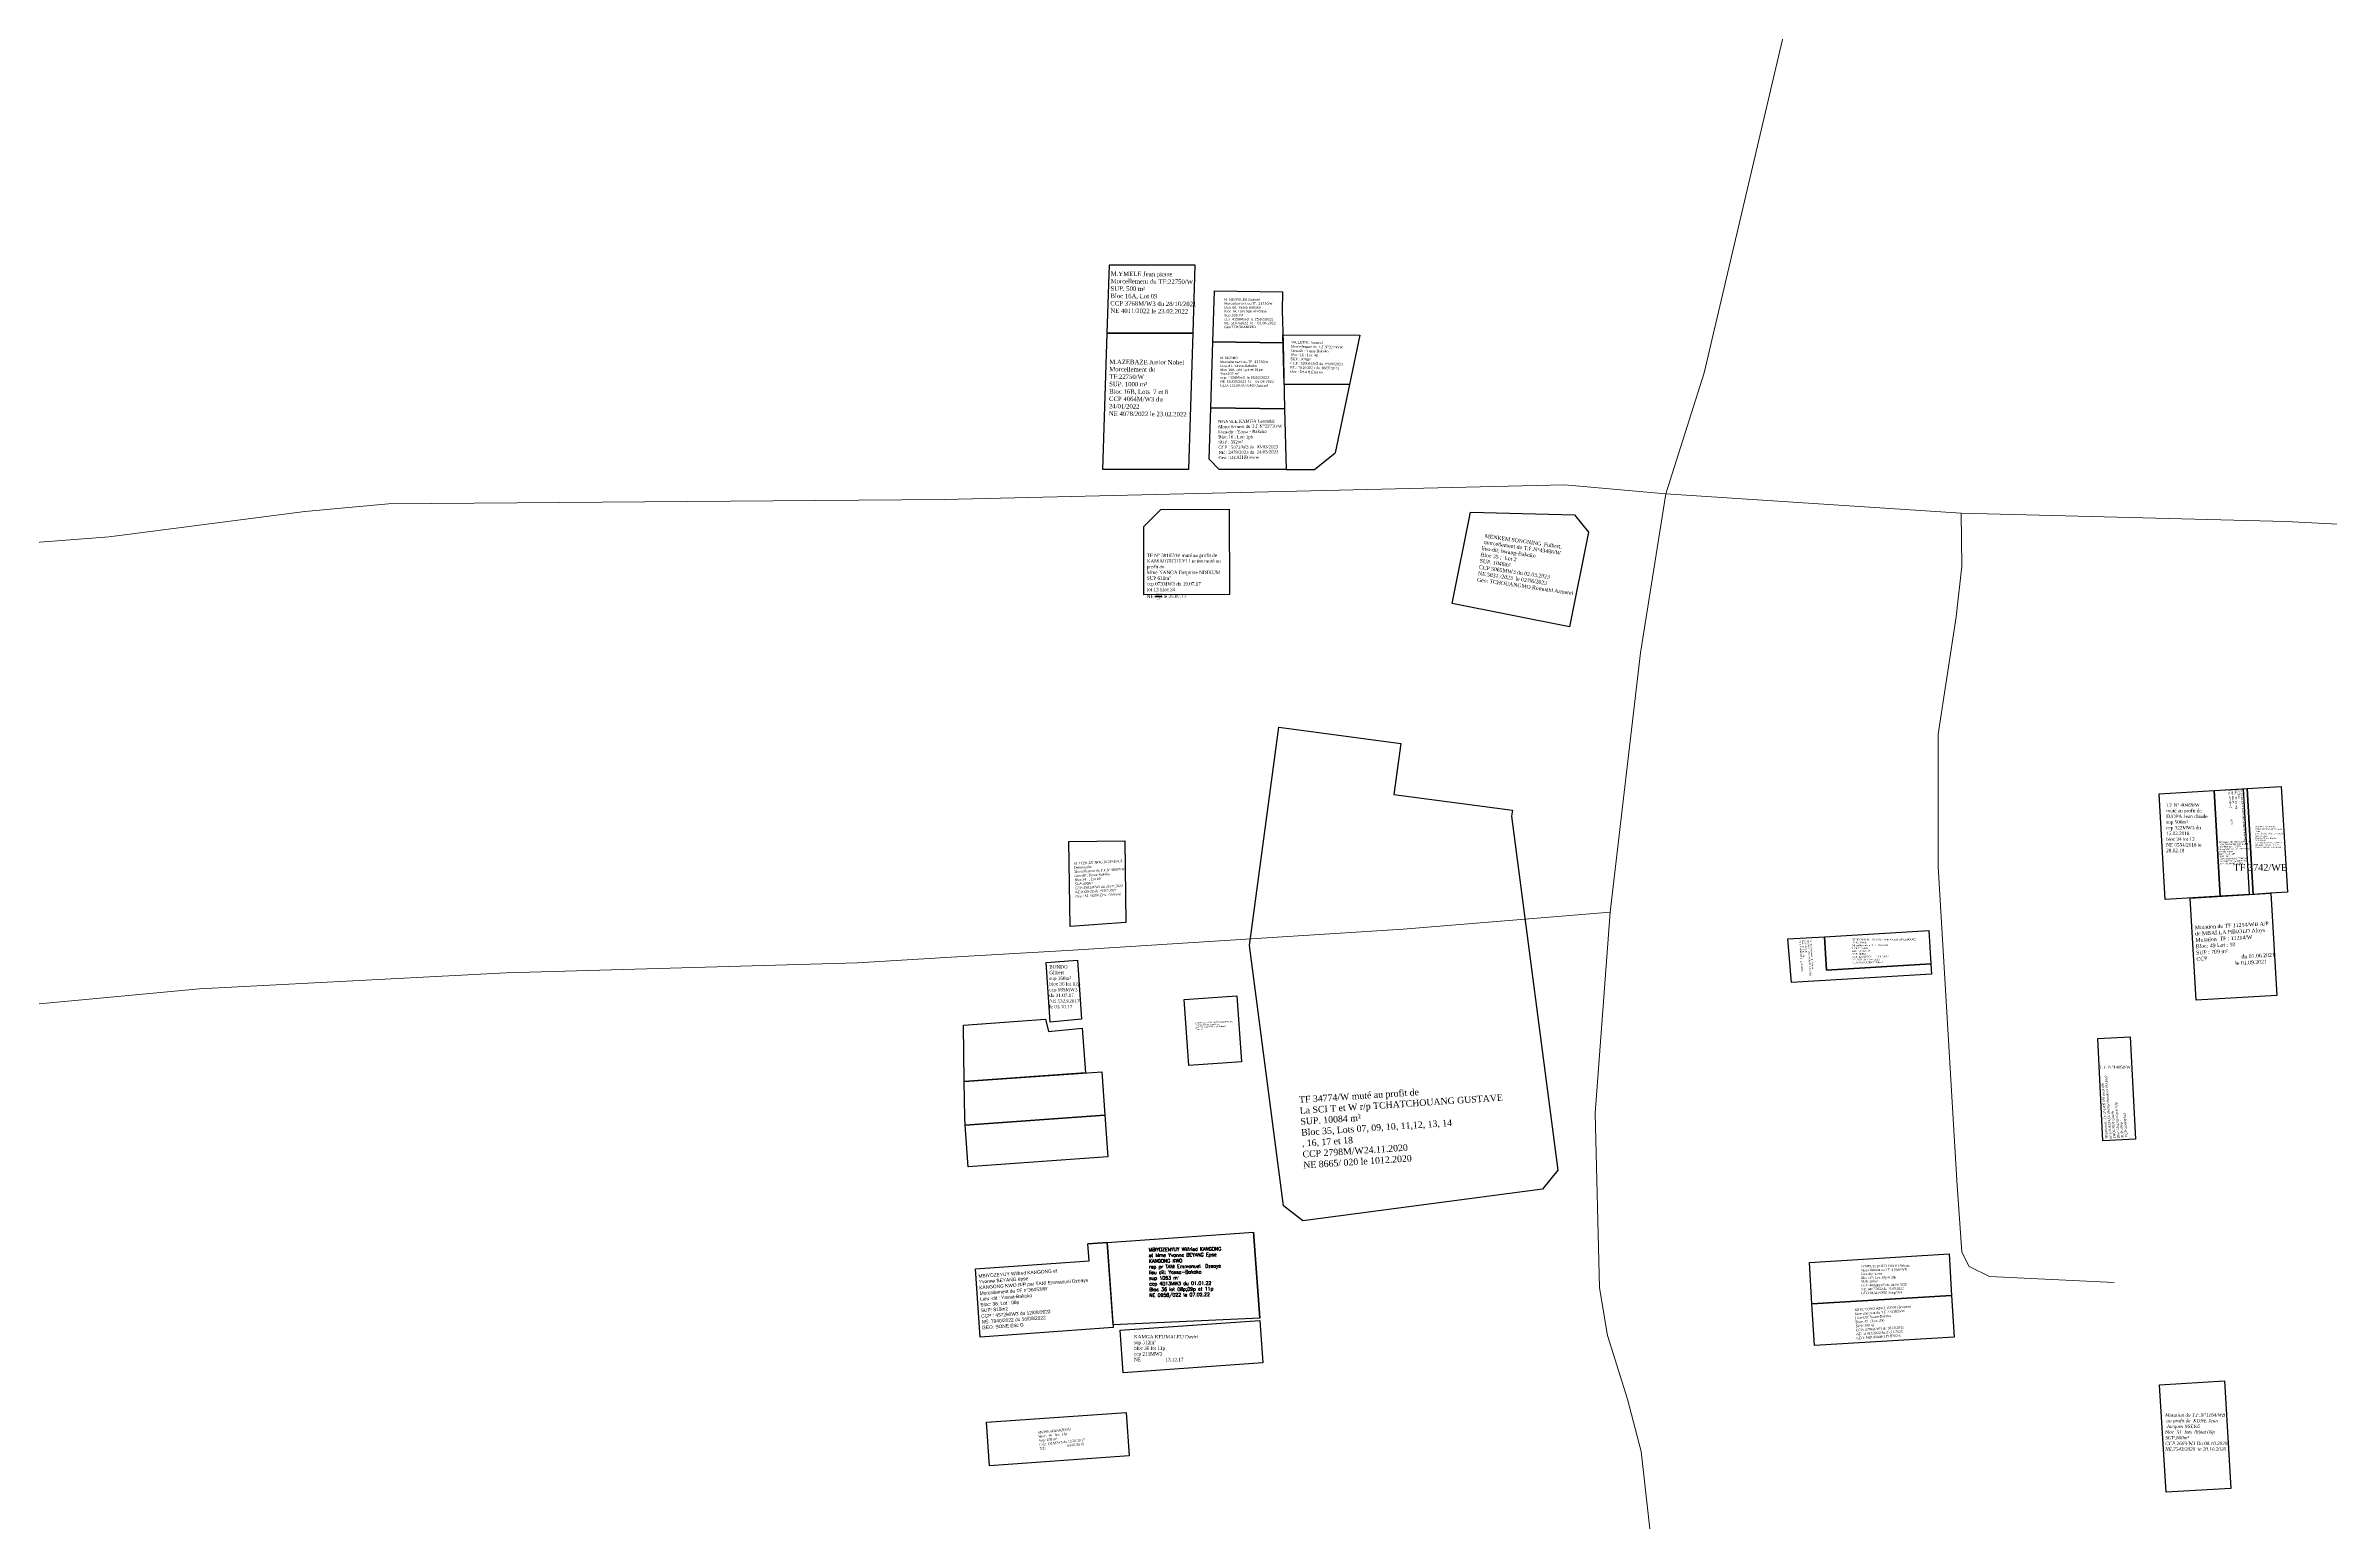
# Model space of a CAD drawing. Header units: millimetres. Extents: x 587399 to 927168, y 438565 to 1444955.
# Drawn here: x 590350 to 591019, y 441257 to 441689 of the extents above; entities that cross this region are included whole.
import ezdxf

# ---------------------------------------------------------------- set-up
doc = ezdxf.new("R2010")
doc.units = ezdxf.units.MM
doc.header["$LTSCALE"] = 2
for name, color, linetype in [('end maj 26 02 2021', 7, 'Continuous'), ('MAJ 12732.WB', 171, 'Continuous'), ('MAJ AVRIL 2021', 7, 'Continuous'), ('MAJ JAN 2022', 1, 'Continuous'), ('MAJ JUIN 2021', 7, 'Continuous'), ('MAJ SEP 2021', 7, 'Continuous'), ('Parcelle MAJ', 6, 'Continuous')]:
    doc.layers.add(name, color=color, linetype=linetype)
doc.layers.add('MAJ APRES LE 13.01.2023', color=222, linetype='Continuous', lineweight=30)
doc.layers.add('Roads_others', color=24, linetype='Continuous', lineweight=9)
doc.styles.get("Standard").update_dxf_attribs({"font": 'arial.ttf'})
doc.styles.add('Times 1.0', font='times.ttf', dxfattribs={"width": 0.99, "height": 1})
doc.styles.add('Times 1.5', font='times.ttf', dxfattribs={"width": 0.99, "height": 0.75})

msp = doc.modelspace()

# ---------------------------------------------------------------- linework, layer by layer
for p, q in [((590732.164, 441590.038), (590727.985, 441570.004)), ((590713.601, 441565.109), (590721.963, 441565.109)), ((590721.963, 441565.109), (590727.985, 441570.004)), ((590655.92, 441333.39), (590655.56, 441338.38)), ((590622.67, 441331.03), (590655.92, 441333.39))]:
    msp.add_line(p, q)
at = {"flags": 128}
for points in [[(590661.909, 441625.077), (590686.922, 441625.077), (590686.279, 441605.088), (590661.266, 441605.088)], [(590661.909, 441625.077), (590686.922, 441625.077), (590686.279, 441605.088), (590661.266, 441605.088)], [(590661.266, 441605.088), (590686.279, 441605.088), (590684.994, 441565.109), (590659.981, 441565.109)], [(590661.266, 441605.088), (590686.279, 441605.088), (590684.994, 441565.109), (590659.981, 441565.109)], [(590901.751, 441430.155), (590902.344, 441420.368), (590871.798, 441418.525), (590871.205, 441428.312)], [(590655.56, 441338.38), (590661.23, 441338.78)], [(590907.737, 441335.437), (590908.47, 441323.264), (590867.544, 441320.789), (590866.812, 441332.962)]]:
    msp.add_lwpolyline(points, close=True, dxfattribs=at)
at = {"color": 5, "lineweight": -3, "flags": 128}
msp.add_lwpolyline([(590692.647, 441617.39), (590712.535, 441617.11), (590712.487, 441611.547), (590712.711, 441602.222), (590692.177, 441602.511)], close=True, dxfattribs=at)
at = {"color": 5, "flags": 128}
for points in [[(590692.177, 441602.511), (590712.711, 441602.222), (590713.174, 441582.899), (590691.568, 441583.203)], [(590692.177, 441602.511), (590712.711, 441602.222), (590713.174, 441582.899), (590691.568, 441583.203)], [(590660.573, 441376.044), (590661.439, 441363.86), (590620.542, 441360.955), (590619.676, 441373.138)]]:
    msp.add_lwpolyline(points, close=True, dxfattribs=at)
at = {"flags": 128}
for points in [[(590691.568, 441583.203), (590713.174, 441582.899)], [(590661.23, 441338.78), (590663.01, 441313.85), (590624.09, 441311.08), (590622.67, 441331.03), (590655.92, 441333.39), (590655.56, 441338.38)], [(590661.23, 441338.78), (590663.01, 441313.85), (590624.09, 441311.08), (590622.67, 441331.03), (590655.92, 441333.39), (590655.56, 441338.38)]]:
    msp.add_lwpolyline(points, dxfattribs=at)
at = {"layer": 'end maj 26 02 2021', "color": 3, "flags": 128}
for points in [[(590676.948, 441553.426), (590696.935, 441553.464), (590696.999, 441528.498), (590671.948, 441528.46), (590671.981, 441548.418)], [(590676.948, 441553.426), (590696.935, 441553.464), (590696.999, 441528.498), (590671.948, 441528.46), (590671.981, 441548.418)], [(590985.335, 441471.119), (590987.117, 441440.17), (590971.016, 441439.245), (590969.234, 441470.187)], [(590985.335, 441471.119), (590987.117, 441440.17), (590971.016, 441439.245), (590969.234, 441470.187)]]:
    msp.add_lwpolyline(points, close=True, dxfattribs=at)
at = {"layer": 'end maj 26 02 2021', "color": 3, "lineweight": -3, "flags": 128}
for points in [[(590711.496, 441489.676), (590747.173, 441484.865), (590745.175, 441470.003), (590779.858, 441465.33), (590779.628, 441463.601), (590793.174, 441360.004), (590788.687, 441354.368), (590718.497, 441345.171), (590712.892, 441349.485), (590712.892, 441349.485), (590702.893, 441425.77)], [(590711.496, 441489.676), (590747.173, 441484.865), (590745.175, 441470.003), (590779.858, 441465.33), (590779.628, 441463.601), (590793.174, 441360.004), (590788.687, 441354.368), (590718.497, 441345.171), (590712.892, 441349.485), (590712.892, 441349.485), (590702.893, 441425.77)], [(590871.205, 441428.312), (590871.798, 441418.525), (590902.344, 441420.368), (590902.344, 441420.368), (590902.525, 441417.373), (590902.525, 441417.373), (590861.596, 441414.903), (590860.525, 441427.686)], [(590871.205, 441428.312), (590871.798, 441418.525), (590902.344, 441420.368), (590902.344, 441420.368), (590902.525, 441417.373), (590902.525, 441417.373), (590861.596, 441414.903), (590860.525, 441427.686)], [(590988.347, 441298.236), (590990.244, 441266.789), (590971.232, 441265.642), (590969.335, 441297.082)], [(590988.347, 441298.236), (590990.244, 441266.789), (590971.232, 441265.642), (590969.335, 441297.082)]]:
    msp.add_lwpolyline(points, close=True, dxfattribs=at)
at = {"layer": 'end maj 26 02 2021', "color": 150}
for points in [[(590993.817, 441471.609), (590995.599, 441440.658), (590987.117, 441440.17), (590985.335, 441471.122)], [(590993.817, 441471.609), (590995.599, 441440.658), (590987.117, 441440.17), (590985.335, 441471.122)], [(590699.19, 441410.98), (590700.56, 441391.7), (590685.1, 441390.61), (590683.73, 441409.89)], [(590699.19, 441410.98), (590700.56, 441391.7), (590685.1, 441390.61), (590683.73, 441409.89)], [(590666.75, 441289.05), (590667.66, 441276.28), (590626.76, 441273.37), (590625.86, 441286.14)], [(590666.75, 441289.05), (590667.66, 441276.28), (590626.76, 441273.37), (590625.86, 441286.14)]]:
    msp.add_lwpolyline(points, close=True, dxfattribs=at)
at = {"layer": 'end maj 26 02 2021', "color": 150, "flags": 128}
for points in [[(590652.529, 441421.417), (590653.729, 441404.189), (590644.588, 441403.345), (590643.362, 441420.771)], [(590652.529, 441421.417), (590653.729, 441404.189), (590644.588, 441403.345), (590643.362, 441420.771)], [(590705.944, 441315.98), (590706.83, 441303.511), (590665.934, 441300.608), (590665.047, 441313.076)], [(590705.944, 441315.98), (590706.83, 441303.511), (590665.934, 441300.608), (590665.047, 441313.076)]]:
    msp.add_lwpolyline(points, close=True, dxfattribs=at)
at = {"layer": 'end maj 26 02 2021', "color": 150, "lineweight": -3, "flags": 128}
msp.add_lwpolyline([(590643.22, 441404.17), (590644.04, 441400.61), (590653.94, 441401.52), (590654.87, 441388.45), (590619.39, 441385.93), (590619.19, 441402.45)], close=True, dxfattribs=at)
msp.add_lwpolyline([(590643.22, 441404.17), (590644.04, 441400.61), (590653.94, 441401.52), (590654.87, 441388.45), (590619.39, 441385.93), (590619.19, 441402.45)], close=True, dxfattribs=at)
at = {"layer": 'MAJ 12732.WB', "color": 3, "flags": 128}
msp.add_lwpolyline([(590960.756, 441399.016), (590962.28, 441369.055), (590952.759, 441368.571), (590951.238, 441398.533)], close=True, dxfattribs=at)
msp.add_lwpolyline([(590960.756, 441399.016), (590962.28, 441369.055), (590952.759, 441368.571), (590951.238, 441398.533)], close=True, dxfattribs=at)
at = {"layer": 'MAJ APRES LE 13.01.2023', "flags": 128}
for points in [[(590712.656, 441604.521), (590735.182, 441604.505), (590732.164, 441590.038), (590713.003, 441590.055)], [(590994.996, 441471.677), (590996.778, 441440.726), (590987.117, 441440.17), (590985.335, 441471.122)]]:
    msp.add_lwpolyline(points, close=True, dxfattribs=at)
msp.add_lwpolyline([(590691.568, 441583.203), (590713.174, 441582.899), (590713.601, 441565.109), (590693.996, 441565.109), (590691.091, 441568.107), (590691.568, 441583.203)], dxfattribs=at)
at = {"layer": 'MAJ APRES LE 13.01.2023', "linetype": 'ByBlock', "lineweight": 25, "flags": 128}
msp.add_lwpolyline([(590798.08, 441551.81), (590802.103, 441546.77), (590796.603, 441519.088), (590762.274, 441525.91), (590767.59, 441552.66)], close=True, dxfattribs=at)
msp.add_lwpolyline([(590798.08, 441551.81), (590802.103, 441546.77), (590796.603, 441519.088), (590762.274, 441525.91), (590767.59, 441552.66)], close=True, dxfattribs=at)
at = {"layer": 'MAJ APRES LE 13.01.2023', "color": 6, "flags": 128}
msp.add_lwpolyline([(590994.992, 441471.686), (591004.976, 441472.262), (591006.761, 441441.314), (591001.859, 441441.055), (590996.778, 441440.726)], close=True, dxfattribs=at)
at = {"layer": 'MAJ APRES LE 13.01.2023', "lineweight": 30, "flags": 128}
msp.add_lwpolyline([(590666.381, 441456.359), (590666.739, 441432.441), (590650.361, 441431.278), (590649.989, 441456.154)], close=True, dxfattribs=at)
at = {"layer": 'MAJ AVRIL 2021', "color": 5, "flags": 128}
msp.add_lwpolyline([(590659.67, 441388.8), (590660.57, 441376.04), (590619.68, 441373.14), (590619.52, 441375.4), (590619.38, 441385.94)], close=True, dxfattribs=at)
msp.add_lwpolyline([(590659.67, 441388.8), (590660.57, 441376.04), (590619.68, 441373.14), (590619.52, 441375.4), (590619.38, 441385.94)], close=True, dxfattribs=at)
at = {"layer": 'MAJ JAN 2022', "color": 5, "lineweight": -3, "ltscale": 0.0014, "flags": 128}
msp.add_lwpolyline([(590704.11, 441341.83), (590705.899, 441316.621), (590662.961, 441314.657), (590661.235, 441338.777)], close=True, dxfattribs=at)
msp.add_lwpolyline([(590704.11, 441341.83), (590705.899, 441316.621), (590662.961, 441314.657), (590661.235, 441338.777)], close=True, dxfattribs=at)
at = {"layer": 'MAJ JAN 2022', "lineweight": -3, "flags": 128}
msp.add_lwpolyline([(590705.9, 441316.61), (590704.11, 441341.83)], dxfattribs=at)
at = {"layer": 'MAJ SEP 2021', "flags": 128}
msp.add_lwpolyline([(591001.88, 441441.06), (591003.69, 441411.12), (590980.1, 441409.7), (590978.29, 441439.64)], close=True, dxfattribs=at)
msp.add_lwpolyline([(591001.88, 441441.06), (591003.69, 441411.12), (590980.1, 441409.7), (590978.29, 441439.64)], close=True, dxfattribs=at)
at = {"layer": 'Parcelle MAJ', "color": 6, "lineweight": 30, "flags": 128}
msp.add_lwpolyline([(590908.47, 441323.264), (590909.202, 441311.091), (590868.276, 441308.616), (590867.544, 441320.789)], close=True, dxfattribs=at)
at = {"layer": 'Roads_others'}
for points in [[(590874.58, 441757.597), (590836.032, 441593.407), (590824.754, 441557.988), (590817.362, 441511.396), (590808.501, 441435.519), (590804.096, 441376.649), (590805.335, 441325.478), (590807.736, 441311.573), (590813.561, 441292.952), (590817.595, 441277.568), (590820.899, 441248)], [(591053.906, 441547.416), (591006.265, 441549.889), (590911.265, 441552.304), (590824.754, 441557.988), (590795.132, 441560.623), (590741.534, 441559.387), (590613.489, 441556.297), (590450.805, 441555.096), (590426.35, 441552.861), (590369.027, 441545.409), (590274.914, 441538.152)], [(590956.007, 441327.109), (590919.525, 441328.841), (590913.572, 441331.798), (590911.48, 441335.931), (590909.972, 441356.933), (590904.518, 441448.925), (590904.48, 441487.671), (590909.808, 441521.99), (590911.436, 441536.772), (590911.265, 441552.304)], [(590808.501, 441435.519), (590747.912, 441430.573), (590651.144, 441424.419), (590617.241, 441422.395), (590588.167, 441420.653), (590485.29, 441417.743), (590395.514, 441413.067), (590317.209, 441405.748), (590274.622, 441406.745)]]:
    msp.add_lwpolyline(points, dxfattribs=at)

# ---------------------------------------------------------------- texts
at = {"attachment_point": 1}
for s, insert, char_height, width, rotation in [('{\\fVerdana|b0|i0|c0|p34;M. NZAPGUEU Gabriel\\P\\C1;Morcellement du TF. 22750/w\\P\\C256;Lieu-dit. Yassa-Bakoko\\PBloc 16, Lots 5pb etv03pa\\PSup:300 m²\\Pccp. 4158M/w3  le 25/02/2022\\PNE. 5167/2022  le    02.06.2022\\P\\C1;Géo TCHOUANGMO }', (590695.526, 441615.231), 0.6884, 16.9928, 0.054824), ('{\\fVerdana|b0|i0|c0|p34;M. NGOMO \\P\\C1;Morcellement du TF. 22750/w\\P\\C256;Lieu-dit. Yassa-Bakoko\\PBloc 16B Lots 1pa et 01pa\\PSup:407 m²\\Pccp. 4158M/w3  le 25/02/2022\\PNE. 55315/2022  le    02.06.2022\\P\\A1;\\fTimes New Roman|b0|i0|c0|p18;\\C1;GEO: TCHOUANGMO Armand}', (590694.348, 441598.131), 0.6884, 17.83169, 0.054824), ('\\pt11,12.5,13;{\\fTimes New Roman|b0|i0|c0|p18;TCHEUMALEU LEUGOUE Dane Roussel R/P LEUGOUE THEODORE \\P\\C1;Morcellement du TF N° 5035/WB\\P\\ptz;\\C7;Lieu-dit: Yassa\\P\\C256;Bloc: 12; Lot: 47\\PSUP: 300m2\\PCCP: 4568M/W3 du 11 /08 / 2022\\PNE: 9011 du 11/ 08/ 2022\\PGEO: NGWA NGOH Jules L}', (590879.373, 441427.708), 0.5, 18.4103, 0.304516), ('MBIYDZEYUY Wilfred KANGONG et\\PYvonne BEYANG épse \\PKANGONG KWO R/P par TANI Emmanuel Dzeaye\\P{\\C1;Morcellement du TF n°36453/W}\\PLieu -dit : Yassa-Bakoko\\PBloc: 36, Lot : 08p\\PSUP: 810m2\\PCCP : 4572M/W3 du 12/08/2022\\PNE: 7940/2022 du 16/08/2022\\PGEO: SONE Eric G', (590623.517, 441329.45), 1.0081, 60.42509, 3.954022), ('{\\fTimes New Roman|b0|i0|c0|p18;TCHEUTCHOUO FOSSO Solenie\\P\\C1;Morcellement du TF. 41826/WB\\P\\C256;Lieu-dit: Yassa\\PBloc: 47; Lot: 18p et 20p\\C1;\\P\\C256;SUP: 500m²\\PCCP: 4603M/W3 du 24.08.2022\\PNE: 8407/2022 du 26.08.2022\\PGEO: MADJONG Seraphine}', (590881.861, 441332.128), 0.66917, 23.14149, 1.149791)]:
    msp.add_mtext(s, dxfattribs=dict(at, insert=insert, char_height=char_height, width=width, rotation=rotation))
at = {"color": 7, "insert": (590953.443, 441369.112), "char_height": 0.7, "width": 297.40914, "attachment_point": 1, "rotation": 94.112854}
msp.add_mtext('{\\fTimes New Roman|b0|i1|c0|p18;\\C1;Mutation du T.F.N°14051/W au profit\\Pd\\C7;e DJOMNANG Michel Danilo et PIEKEP \\PEBOUNDY Gaelle\\PBloc:50;Lots:02p et 03p\\PSUP:286m²\\PCCP:3436M/W3 Du 22.06.2021\\PNE:4082/2021 LE 25.06.2021}', dxfattribs=at)
msp.add_mtext('{\\fTimes New Roman|b0|i1|c0|p18;\\C1;Mutation du T.F.N°14051/W au profit\\Pd\\C7;e DJOMNANG Michel Danilo et PIEKEP \\PEBOUNDY Gaelle\\PBloc:50;Lots:02p et 03p\\PSUP:286m²\\PCCP:3436M/W3 Du 22.06.2021\\PNE:4082/2021 LE 25.06.2021}', dxfattribs=at)
at = {"layer": 'end maj 26 02 2021', "color": 150, "linetype": 'ByBlock', "lineweight": -3, "ltscale": 0.0014, "attachment_point": 1, "style": 'Times 1.0'}
for s, insert, char_height, width, rotation in [('{\\C256;M.YMELE Jean pierre\\PMorcellement du TF:22750/W\\fTimes New Roman|b0|i0|c186|p18;\\PSUP. \\fTimes New Roman|b0|i0|c0|p18;500\\fTimes New Roman|b0|i0|c186|p18; m²\\PBloc \\fTimes New Roman|b0|i0|c0|p18;16A\\fTimes New Roman|b0|i0|c186|p18;, Lot \\fTimes New Roman|b0|i0|c0|p18;09\\P\\fTimes New Roman|b0|i0|c186|p18;CCP \\fTimes New Roman|b0|i0|c0|p18;3768M/\\fTimes New Roman|b0|i0|c186|p18;W3 du \\fTimes New Roman|b0|i0|c0|p18;28/10/2021\\P\\fTimes New Roman|b0|i0|c186|p18;NE \\fTimes New Roman|b0|i0|c0|p18;4011\\fTimes New Roman|b0|i0|c186|p18;/\\fTimes New Roman|b0|i0|c0|p18;2022\\fTimes New Roman|b0|i0|c186|p18; le \\fTimes New Roman|b0|i0|c0|p18;23\\fTimes New Roman|b0|i0|c186|p18;.\\fTimes New Roman|b0|i0|c0|p18;02\\fTimes New Roman|b0|i0|c186|p18;.202\\fTimes New Roman|b0|i0|c0|p18;2}', (590662.26, 441623.112), 1.3, 24.061, 359.501274), ('{\\C256;M.YMELE Jean pierre\\PMorcellement du TF:22750/W\\fTimes New Roman|b0|i0|c186|p18;\\PSUP. \\fTimes New Roman|b0|i0|c0|p18;500\\fTimes New Roman|b0|i0|c186|p18; m²\\PBloc \\fTimes New Roman|b0|i0|c0|p18;16A\\fTimes New Roman|b0|i0|c186|p18;, Lot \\fTimes New Roman|b0|i0|c0|p18;09\\P\\fTimes New Roman|b0|i0|c186|p18;CCP \\fTimes New Roman|b0|i0|c0|p18;3768M/\\fTimes New Roman|b0|i0|c186|p18;W3 du \\fTimes New Roman|b0|i0|c0|p18;28/10/2021\\P\\fTimes New Roman|b0|i0|c186|p18;NE \\fTimes New Roman|b0|i0|c0|p18;4011\\fTimes New Roman|b0|i0|c186|p18;/\\fTimes New Roman|b0|i0|c0|p18;2022\\fTimes New Roman|b0|i0|c186|p18; le \\fTimes New Roman|b0|i0|c0|p18;23\\fTimes New Roman|b0|i0|c186|p18;.\\fTimes New Roman|b0|i0|c0|p18;02\\fTimes New Roman|b0|i0|c186|p18;.202\\fTimes New Roman|b0|i0|c0|p18;2}', (590662.26, 441623.112), 1.3, 24.061, 359.501274), ('{\\C256;M.AZEBAZE Junior Nobel\\PMorcellement du TF:22750/W\\fTimes New Roman|b0|i0|c186|p18;\\PSUP. \\fTimes New Roman|b0|i0|c0|p18;1000\\fTimes New Roman|b0|i0|c186|p18; m²\\PBloc \\fTimes New Roman|b0|i0|c0|p18;16B\\fTimes New Roman|b0|i0|c186|p18;, Lot\\fTimes New Roman|b0|i0|c0|p18;s \\fTimes New Roman|b0|i0|c186|p18; \\fTimes New Roman|b0|i0|c0|p18;7 et 8\\P\\fTimes New Roman|b0|i0|c186|p18;CCP \\fTimes New Roman|b0|i0|c0|p18;4064M/\\fTimes New Roman|b0|i0|c186|p18;W3 du \\fTimes New Roman|b0|i0|c0|p18;24/01/2022\\P\\fTimes New Roman|b0|i0|c186|p18;NE \\fTimes New Roman|b0|i0|c0|p18;4078\\fTimes New Roman|b0|i0|c186|p18;/\\fTimes New Roman|b0|i0|c0|p18;2022\\fTimes New Roman|b0|i0|c186|p18; le \\fTimes New Roman|b0|i0|c0|p18;23\\fTimes New Roman|b0|i0|c186|p18;.\\fTimes New Roman|b0|i0|c0|p18;02\\fTimes New Roman|b0|i0|c186|p18;.202\\fTimes New Roman|b0|i0|c0|p18;2}', (590661.877, 441597.318), 1.3, 21.69731, 359.501274), ('{\\C256;M.AZEBAZE Junior Nobel\\PMorcellement du TF:22750/W\\fTimes New Roman|b0|i0|c186|p18;\\PSUP. \\fTimes New Roman|b0|i0|c0|p18;1000\\fTimes New Roman|b0|i0|c186|p18; m²\\PBloc \\fTimes New Roman|b0|i0|c0|p18;16B\\fTimes New Roman|b0|i0|c186|p18;, Lot\\fTimes New Roman|b0|i0|c0|p18;s \\fTimes New Roman|b0|i0|c186|p18; \\fTimes New Roman|b0|i0|c0|p18;7 et 8\\P\\fTimes New Roman|b0|i0|c186|p18;CCP \\fTimes New Roman|b0|i0|c0|p18;4064M/\\fTimes New Roman|b0|i0|c186|p18;W3 du \\fTimes New Roman|b0|i0|c0|p18;24/01/2022\\P\\fTimes New Roman|b0|i0|c186|p18;NE \\fTimes New Roman|b0|i0|c0|p18;4078\\fTimes New Roman|b0|i0|c186|p18;/\\fTimes New Roman|b0|i0|c0|p18;2022\\fTimes New Roman|b0|i0|c186|p18; le \\fTimes New Roman|b0|i0|c0|p18;23\\fTimes New Roman|b0|i0|c186|p18;.\\fTimes New Roman|b0|i0|c0|p18;02\\fTimes New Roman|b0|i0|c186|p18;.202\\fTimes New Roman|b0|i0|c0|p18;2}', (590661.877, 441597.318), 1.3, 21.69731, 359.501274), ('{\\C1;TF 247/WB muté au profit de\\P\\C256;DJOWA TANE VERKIS ARNOLD\\PSUP. 225 m²\\PBloc 47, Lot 12p\\PCCP 2345M/W3 du 28.09.2020\\PNE 7683/ 020 le 23.10.2020}', (590867.473, 441427.416), 0.47656, 17.12611, 274.112489), ('{\\C1;TF 247/WB muté au profit de\\P\\C256;DJOWA TANE VERKIS ARNOLD\\PSUP. 225 m²\\PBloc 47, Lot 12p\\PCCP 2345M/W3 du 28.09.2020\\PNE 7683/ 020 le 23.10.2020}', (590867.473, 441427.416), 0.47656, 17.12611, 274.112489), ('{\\fTimes New Roman|b0|i0|c186|p18;\\C1;TF 34774/W\\fTimes New Roman|b0|i0|c0|p18; muté au profit de\\P\\C256;La SCI T et W r/p TCHATCHOUANG GUSTAVE\\PSUP. 10084 m²\\PBloc 35, Lots 07, 09, 10, 11,12, 13, 14\\P, 16, 17 et 18\\PCCP 2798M/W24.11.2020\\PNE 8665/ 020 le 1012.2020\\P \\fTimes New Roman|b0|i0|c186|p18; }', (590717.333, 441381.556), 1.92, 192.16833, 3.720623), ('{\\fTimes New Roman|b0|i0|c186|p18;\\C1;TF 34774/W\\fTimes New Roman|b0|i0|c0|p18; muté au profit de\\P\\C256;La SCI T et W r/p TCHATCHOUANG GUSTAVE\\PSUP. 10084 m²\\PBloc 35, Lots 07, 09, 10, 11,12, 13, 14\\P, 16, 17 et 18\\PCCP 2798M/W24.11.2020\\PNE 8665/ 020 le 1012.2020\\P \\fTimes New Roman|b0|i0|c186|p18; }', (590717.333, 441381.556), 1.92, 192.16833, 3.720623), ('{\\Fromanc|c0;MBIYDZENYUY Wilfried KANGONG\\Pet Mme Yvonne BEYANG Epse\\PKANGONG KWO  \\Prep pr TANI Emmanuel  Dzeaye\\Plieu dit: Yassa-Bakoko\\Psup 1063 m}²{\\Fromanc|c0;\\Pccp 4013MW3 du 01.01.22\\PBloc 36 lot 08p;09p et 11p\\PNE 0958/022 le 07.02.22}', (590673.405, 441337.181), 1, 24.30219, 0.725274), ('{\\Fromanc|c0;MBIYDZENYUY Wilfried KANGONG\\Pet Mme Yvonne BEYANG Epse\\PKANGONG KWO  \\Prep pr TANI Emmanuel  Dzeaye\\Plieu dit: Yassa-Bakoko\\Psup 1063 m}²{\\Fromanc|c0;\\Pccp 4013MW3 du 01.01.22\\PBloc 36 lot 08p;09p et 11p\\PNE 0958/022 le 07.02.22}', (590673.405, 441337.181), 1, 24.30219, 0.725274), ('\\A1;{\\fTimes New Roman|b0|i0|c186|p18;\\C7;KEKUTONG KEKUTONG Hermann  \\C256;       \\P\\C1;Morcellement du T.F N°41826/W\\fTimes New Roman|b1|i0|c0|p18;\\C256;\\P\\fTimes New Roman|b0|i0|c0|p18;\\C7;Lieu-Dit: Yassa-Bakoko\\P\\A0;Bloc: 47  ; Lot: 20p \\A1;\\fTimes New Roman|b1|i0|c0|p18;\\L\\P\\A0;\\fTimes New Roman|b0|i0|c186|p18;\\lSUP\\fTimes New Roman|b0|i0|c0|p18;: 500\\fTimes New Roman|b0|i0|c186|p18; m²\\PCCP\\fTimes New Roman|b0|i0|c0|p18;:\\fTimes New Roman|b0|i0|c186|p18; \\fTimes New Roman|b0|i0|c0|p18;4728\\fTimes New Roman|b0|i0|c186|p18;M/W\\fTimes New Roman|b0|i0|c0|p18;3\\fTimes New Roman|b0|i0|c186|p18; du \\fTimes New Roman|b0|i0|c0|p18;18\\fTimes New Roman|b0|i0|c186|p18;.\\fTimes New Roman|b0|i0|c0|p18;10\\fTimes New Roman|b0|i0|c186|p18;.20\\fTimes New Roman|b0|i0|c0|p18;22\\fTimes New Roman|b0|i0|c186|p18;\\PNE\\fTimes New Roman|b0|i0|c0|p18;:\\fTimes New Roman|b0|i0|c186|p18; \\fTimes New Roman|b0|i0|c0|p18;11017/2022 du\\fTimes New Roman|b0|i0|c186|p18; \\fTimes New Roman|b0|i0|c0|p18;25\\fTimes New Roman|b0|i0|c186|p18;.\\fTimes New Roman|b0|i0|c0|p18;11\\fTimes New Roman|b0|i0|c186|p18;.202\\fTimes New Roman|b0|i0|c0|p18;2\\P\\C1;GEO: NOUNAMO FOTSO G }', (590880.049, 441319.402), 0.712791, 28.65603, 3.702794), ('{\\fTimes New Roman|b0|i1|c0|p18;\\C1;Mutation du T.F.N°1164/WB \\P au profit de\\C7;  KONE Jean\\P Jacques NSEKE^Jbloc  51  lots  08pet 09p\\PSUP.600m²\\PCCP.2669/W3 Du 08.10.2020\\PNE.7543/2020  le 20.10.2020 }', (590970.979, 441288.776), 1, 60.59495, 0.102555), ('{\\fTimes New Roman|b0|i1|c0|p18;\\C1;Mutation du T.F.N°1164/WB \\P au profit de\\C7;  KONE Jean\\P Jacques NSEKE^Jbloc  51  lots  08pet 09p\\PSUP.600m²\\PCCP.2669/W3 Du 08.10.2020\\PNE.7543/2020  le 20.10.2020 }', (590970.979, 441288.776), 1, 60.59495, 0.102555)]:
    msp.add_mtext(s, dxfattribs=dict(at, insert=insert, char_height=char_height, width=width, rotation=rotation))
at = {"layer": 'end maj 26 02 2021', "color": 1, "insert": (590672.815, 441540.482), "char_height": 1, "width": 24.1311, "attachment_point": 1, "style": 'Times 1.0'}
msp.add_mtext('\\A1;TF N° 38187/W muté au profit de KAM MOTCHEYI Lucien muté au profit de\\PMme NANGA Delphine NDIKUM\\PSUP 611m²\\Pccp 073MW3 du 19.07.17\\Plot 13 bloc 34\\PNE {\\H0.7x;\\S4651/17;} le 25.07.17', dxfattribs=at)
msp.add_mtext('\\A1;TF N° 38187/W muté au profit de KAM MOTCHEYI Lucien muté au profit de\\PMme NANGA Delphine NDIKUM\\PSUP 611m²\\Pccp 073MW3 du 19.07.17\\Plot 13 bloc 34\\PNE {\\H0.7x;\\S4651/17;} le 25.07.17', dxfattribs=at)
at = {"layer": 'end maj 26 02 2021', "attachment_point": 1}
for s, width, heights, insert, char_height, rotation in [('{\\fTimes New Roman|b0|i0|c0|p18;TCHUENKAM SOUKAM Marie Michele éps \\PFOTSO\\PBloc: 49  lot: 04p\\PSup: 263m²\\PCcp: 2428M/w3 du 18 09 2020\\PNE: 7105/2020 le 30/09/2020}', 121.5774, [54.959], (590993.544, 441471.416), 0.525, 274.135745), ('{\\fTimes New Roman|b0|i0|c0|p18;TCHUENKAM SOUKAM Marie Michele éps \\PFOTSO\\PBloc: 49  lot: 04p\\PSup: 263m²\\PCcp: 2428M/w3 du 18 09 2020\\PNE: 7105/2020 le 30/09/2020}', 121.5774, [54.959], (590993.544, 441471.416), 0.525, 274.135745), ('{\\fTimes New Roman|b0|i0|c0|p18;\\C1;Désistement de GATCHUESSI JEANNETTE\\Pépse DICHAME au profit de\\C256;\\PKOUAM DICHAMA GUY Bertrand\\PBloc: 36     lot: 03P\\PSup: 300m²\\PCcp: 246M/W3 du 12/09/2018\\PNE: 3283/2018 le 1/10/2018}', 73.90712, [25.98], (590687.068, 441403.282), 0.38686, 2.046745), ('{\\fTimes New Roman|b0|i0|c0|p18;\\C1;Désistement de GATCHUESSI JEANNETTE\\Pépse DICHAME au profit de\\C256;\\PKOUAM DICHAMA GUY Bertrand\\PBloc: 36     lot: 03P\\PSup: 300m²\\PCcp: 246M/W3 du 12/09/2018\\PNE: 3283/2018 le 1/10/2018}', 73.90712, [25.98], (590687.068, 441403.282), 0.38686, 2.046745), ('{\\fTimes New Roman|b0|i0|c0|p18;SIEWE MANADJOU\\PBloc:  36   lot:  12p\\PSup: 258 m²\\PCcp: 131M/W3 du 12/07/2017\\PNE: 2331/2018 le 04/07/2018}', 257.49958, [176.463], (590640.957, 441283.472), 0.71204, 6.258338), ('{\\fTimes New Roman|b0|i0|c0|p18;SIEWE MANADJOU\\PBloc:  36   lot:  12p\\PSup: 258 m²\\PCcp: 131M/W3 du 12/07/2017\\PNE: 2331/2018 le 04/07/2018}', 257.49958, [176.463], (590640.957, 441283.472), 0.71204, 6.258338)]:
    msp.add_mtext_dynamic_manual_height_columns(s, width=width, gutter_width=12.5, heights=heights, dxfattribs=dict(at, insert=insert, char_height=char_height, rotation=rotation))
at = {"layer": 'end maj 26 02 2021', "color": 1, "linetype": 'ByBlock', "lineweight": -3, "ltscale": 0.0014, "insert": (590971.275, 441467.395), "char_height": 1, "width": 12.14698, "attachment_point": 1, "style": 'Times 1.0'}
msp.add_mtext('TF N° 40469/W muté au profit de DJOPA Jean claude\\Psup 500m²\\Pccp 322MW3 du 15.02.2018\\Pbloc 34 lot 12\\PNE 0554/2018 le 28.02.18', dxfattribs=at)
msp.add_mtext('TF N° 40469/W muté au profit de DJOPA Jean claude\\Psup 500m²\\Pccp 322MW3 du 15.02.2018\\Pbloc 34 lot 12\\PNE 0554/2018 le 28.02.18', dxfattribs=at)
at = {"layer": 'end maj 26 02 2021', "color": 150, "linetype": 'ByBlock', "lineweight": -3, "ltscale": 0.0014, "attachment_point": 1, "style": 'Times 1.0'}
for s, insert, char_height, width in [('{\\C1;TF 3742/WB}', (590990.976, 441449.609), 2, 86.37076), ('{\\C1;TF 3742/WB}', (590990.976, 441449.609), 2, 86.37076), ('{\\fTimes New Roman|b0|i0|c186|p18;BONDO }\\P{\\fTimes New Roman|b0|i0|c186|p18;Gilbert\\Psup 160m²\\Pbloc 36 lot 02p\\Pccp 085MW3}\\P{\\fTimes New Roman|b0|i0|c186|p18;du 31.07.17\\PNE 5323/2017 \\Ple 03.10.17}', (590644.282, 441420.007), 1, 13.53968), ('{\\fTimes New Roman|b0|i0|c186|p18;BONDO }\\P{\\fTimes New Roman|b0|i0|c186|p18;Gilbert\\Psup 160m²\\Pbloc 36 lot 02p\\Pccp 085MW3}\\P{\\fTimes New Roman|b0|i0|c186|p18;du 31.07.17\\PNE 5323/2017 \\Ple 03.10.17}', (590644.282, 441420.007), 1, 13.53968), ('KAMGA KEUMALEU David\\Psup 512m²\\Pbloc 36 lot 11p\\Pccp 213MW3\\PNE 5833/17 le 13.12.17', (590669.09, 441311.679), 1, 37.77356), ('KAMGA KEUMALEU David\\Psup 512m²\\Pbloc 36 lot 11p\\Pccp 213MW3\\PNE 5833/17 le 13.12.17', (590669.09, 441311.679), 1, 37.77356)]:
    msp.add_mtext(s, dxfattribs=dict(at, insert=insert, char_height=char_height, width=width))
at = {"layer": 'MAJ APRES LE 13.01.2023', "attachment_point": 1}
for s, insert, char_height, width, rotation in [('{\\fTimes New Roman|b0|i0|c0|p18;NJULEFAC Samuel  \\P\\C1;Morcellement du T.F N°22750/W     \\P\\C256;Lieu-dit : Yassa-Bakoko \\PBloc: 16 ; Lot: 4p \\PSUP : 302m²\\PCCP : 5290M/W3 du  09/06/2023\\PNE : 7810/2023 du  06/07/2023\\P\\C1;Geo : DEAH Etienne}', (590715.004, 441602.782), 0.73799, 20.70062, 358.930323), ('{\\fTimes New Roman|b0|i0|c0|p18;\\C0;NGANLE KAMGA Leocadie\\P\\C1;Morcellement du T.F N°22750/W     \\P\\C256;Lieu-dit : Yassa - Bakoko\\PBloc:16 ; Lot: 1pb\\PSUP : 392m²\\PCCP : 5071/W3 du  03/03/2023\\PNE : 2479/2023 du  24/03/2023\\P\\C1;Geo : DEAH Etienne}', (590693.716, 441579.599), 0.90266, 20.48876, 0.606927), ('{\\fTimes New Roman|b0|i1|c0|p18;M. TCHUITCHOU NGANDJUI\\PDebonnaire\\PMorcellement du T.F.N°49687/W\\PLieu-dit :Yassa-Bakoko\\PBloc 34   , Lot 09\\PSUP:400m²\\PCCP:5381M/W3 du 25.07.2023\\PNE:8338/22 du 25/07/2027\\PGeo : M. SONE Eric  Giovani}', (590651.41, 441450.105), 0.72086, 45.52519, 3.005083), ('\\A1;{\\C256;Désistement de 263 m² à son profit\\PTCHUENKAM SOUKAM MARIE MICHELE epse FOTSO Morcellement  du TF N°3742/WB\\PLieu-dit :Yassa \\PBloc: 49 Lot : 4pa\\PSUP : 300m²\\PCCP :5297M/W3 du 07/06/2023\\PNE :8156/2023 du 20/07/2023\\PGeo: NOUNAMO FOTSO }', (590986.808, 441456.209), 0.42089, 9.0711, 1.558994)]:
    msp.add_mtext(s, dxfattribs=dict(at, insert=insert, char_height=char_height, width=width, rotation=rotation))
at = {"layer": 'MAJ APRES LE 13.01.2023', "linetype": 'ByBlock', "lineweight": 25, "insert": (590771.466, 441546.32), "char_height": 1.111559, "width": 86.52448, "attachment_point": 1, "rotation": 351.885226, "style": 'Times 1.0'}
msp.add_mtext('\\A1;{\\C7; MENKEM SONGNING  Fulbert.\\P \\C1;morcellement du T.F.N°43486/W\\P\\C7;lieu-dit: bwang-Bakoko\\P\\fTimes New Roman|b0|i0|c186|p18;Bloc\\fTimes New Roman|b0|i0|c0|p18; 35 \\fTimes New Roman|b0|i0|c186|p18;;  Lot \\fTimes New Roman|b0|i0|c0|p18;2\\P\\fTimes New Roman|b0|i0|c186|p18;SUP.\\fTimes New Roman|b0|i0|c0|p18; 1046\\fTimes New Roman|b0|i0|c186|p18;m²\\PCCP\\fTimes New Roman|b0|i0|c0|p18; 5065M\\fTimes New Roman|b0|i0|c186|p18;W3 du \\fTimes New Roman|b0|i0|c0|p18;02.03.2023\\P\\fTimes New Roman|b0|i0|c186|p18;NE.\\fTimes New Roman|b0|i0|c0|p18;5831\\fTimes New Roman|b0|i0|c186|p18; /202\\fTimes New Roman|b0|i0|c0|p18;3\\fTimes New Roman|b0|i0|c186|p18;  le\\fTimes New Roman|b0|i0|c0|p18; 02/06/\\fTimes New Roman|b0|i0|c186|p18;202\\fTimes New Roman|b0|i0|c0|p18;3\\P\\C1;Géo: TCHOUANGMO Romuald Armand}', dxfattribs=at)
at = {"layer": 'MAJ APRES LE 13.01.2023', "insert": (590997.442, 441460.712), "char_height": 0.4, "width": 23.40649, "attachment_point": 1}
msp.add_mtext('{\\fTimes New Roman|b0|i0|c0|p18;\\C7;SCI SINDJON  Rep.Par \\PMme.KADJI GOUNOU Cecile \\PJunior\\P\\C1;Morcellement  du T.F.N°3742/WB\\P\\C7;Quartier :Bassa\\P\\C256;Lieu-dit: Yassa - Bakoko\\PSUP:310m²\\PCCP.5376M/W3 DU 20/07/2023\\PNE:8303 /2023 DU 26/07/2023\\PGEO:MADJONG SERAPHINE}', dxfattribs=at)
at = {"layer": 'MAJ JUIN 2021', "color": 7, "linetype": 'ByBlock', "lineweight": -3, "ltscale": 0.0014, "insert": (590951.7, 441390.577), "char_height": 0.9, "width": 34.41375, "attachment_point": 1, "style": 'Times 1.5'}
msp.add_mtext('{\\C1;T.F. N°14051/W }', dxfattribs=at)
msp.add_mtext('{\\C1;T.F. N°14051/W }', dxfattribs=at)
at = {"layer": 'MAJ SEP 2021', "insert": (590979.603, 441431.581), "char_height": 1.11056, "attachment_point": 1, "rotation": 3.13017}
msp.add_mtext_dynamic_manual_height_columns('{\\fTimes New Roman|b0|i0|c0|p18;Mutation du TF 11214/WB A/P de MBALLA HIKOLO Aloys  \\PMutation  TF : 11214/W\\PBloc: 49 Lot : 10\\PSUP : 709 m²\\PCCP : 3374 M/W3 du 01.06.2021\\PNE : 5866/2021 le 01.09.2021}', width=21.99221, gutter_width=12.5, heights=[0], dxfattribs=at)
msp.add_mtext_dynamic_manual_height_columns('{\\fTimes New Roman|b0|i0|c0|p18;Mutation du TF 11214/WB A/P de MBALLA HIKOLO Aloys  \\PMutation  TF : 11214/W\\PBloc: 49 Lot : 10\\PSUP : 709 m²\\PCCP : 3374 M/W3 du 01.06.2021\\PNE : 5866/2021 le 01.09.2021}', width=21.99221, gutter_width=12.5, heights=[0], dxfattribs=at)

doc.saveas('drawing.dxf')
